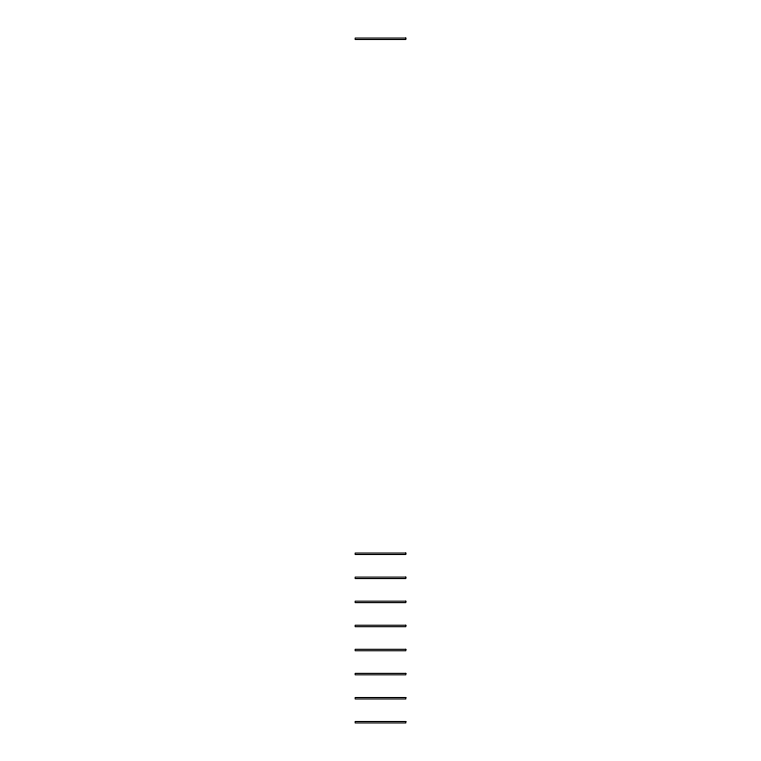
<?xml version="1.0" encoding="UTF-8"?>
<svg xmlns="http://www.w3.org/2000/svg" width="761" height="761" viewBox="0 0 761 761"><rect width="100%" height="100%" fill="white"/><g stroke="black" fill="none" stroke-linecap="round" stroke-linejoin="round"><path stroke-width="1.14" d="M405.832 38.05L355.168 38.05L355.168 39.496L405.832 39.496L405.832 38.05M405.832 553.047L355.168 553.047L355.168 554.493L405.832 554.493L405.832 553.047M405.832 577.114L355.168 577.114L355.168 578.56L405.832 578.56L405.832 577.114M405.832 601.18L355.168 601.18L355.168 602.626L405.832 602.626L405.832 601.18M405.832 625.238L355.168 625.238L355.168 626.693L405.832 626.693L405.832 625.238M405.832 649.304L355.168 649.304L355.168 650.75L405.832 650.75L405.832 649.304M405.832 673.371L355.168 673.371L355.168 674.817L405.832 674.817L405.832 673.371M405.832 697.523L355.168 697.523L355.168 698.978L405.832 698.978L405.832 697.523M405.832 721.504L355.168 721.504L355.168 722.95L405.832 722.95L405.832 721.504"/></g></svg>
